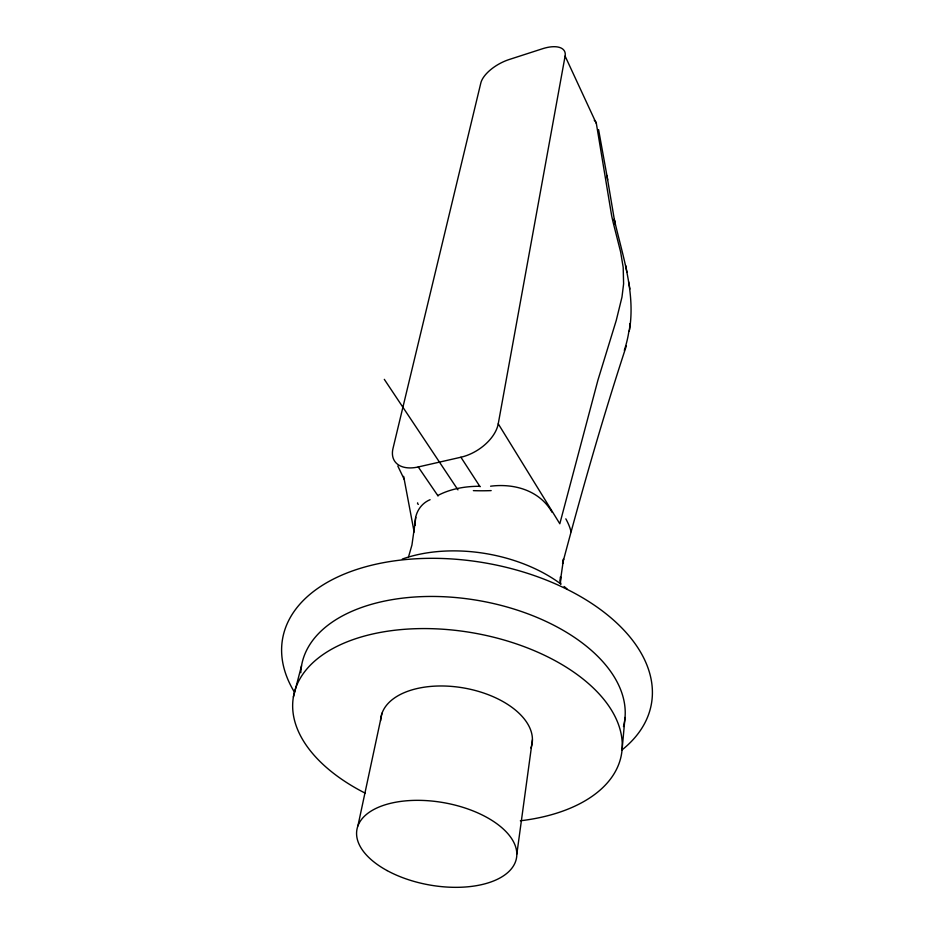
<?xml version="1.0" encoding="UTF-8"?>
<svg xmlns="http://www.w3.org/2000/svg" width="934" height="934" viewBox="0 0 934 934"><rect width="100%" height="100%" fill="white"/><g stroke="black" fill="none" stroke-linecap="round" stroke-linejoin="round"><path stroke-width="1.4" d="M415.198 525.282C414.159 514.482 419.95 503.881 430.095 499.702M629.901 323.561L629.621 327.682M622.079 749.71L625.021 717.475M629.493 329.889C635.599 292.214 622.429 255.426 614.222 219.175L615.202 224.685L606.902 175.44M629.574 328.138L629.259 330.928M415.828 517.413L411.941 545.024L408.555 556.792M516.841 854.05L532.415 739.786M418.245 466.953L460.906 457.228A35.784 21.692 -32.7 0 0 498.242 423.803L565.105 56.075A28.218 13.286 -28 0 0 542.561 48.731L509.217 59.507A27.938 13.099 -28.6 0 0 480.823 82.998L393.004 448.437A35.445 21.213 -33.7 0 0 418.245 466.953L438.058 495.966M357.92 825.878L382.018 713.191M293.393 696.997L301.53 665.767M626.34 345.884C602.769 417.696 582.01 490.513 562.572 563.576L563.552 558.894L560.283 581.555L560.528 576.78L560.54 583.808M490.583 486.205C514.167 483.193 539.7 490.385 552.111 512.346M384.306 379.344L457.952 489.871M460.906 457.228L480.064 486.742M498.242 423.803L559.816 523.764L597.912 380.196L616.242 320.455L621.974 297.094L623.608 283.866L623.188 267.334L620.596 251.818L614.093 226.191A1201.591 563.506 -10.2 0 1 611.607 215.462L596.359 123.51L565.105 56.075M397.802 466.008L404.294 479.469M414.147 532.053L403.651 476.363M598.577 129.628L607.695 179.83M625.71 265.454L626.947 272.378M628.605 281.753L629.913 289.05M628.956 330.881A109.768 102.273 88.2 0 1 624.309 350.367M380.593 720.803A76.716 43.197 10 0 1 464.583 688.113A76.716 43.197 10 0 1 530.932 748.041M365.066 793.094A166.532 93.949 10 0 1 341.47 644.238A166.532 93.949 10 0 1 594.76 689.397A166.532 93.949 10 0 1 520.343 820.788M300.806 672.678A163.894 94.661 10 0 1 476.83 600.247A163.894 94.661 10 0 1 623.48 726.57M294.514 692.257A187.267 109.873 10 0 1 485.96 563.074A187.267 109.873 10 0 1 621.962 749.955M402.321 559.057A121.467 73.693 10 0 1 561.042 584.135M564.089 586.482A121.467 73.693 10 0 1 567.02 588.887M594.246 120.264A18.166 9.212 -27.6 0 1 596.359 123.51M565.829 518.837A58.48 18.89 44.3 0 1 570.989 531.75M418.374 504.36A54.429 7.46 -20.7 0 1 417.626 502.831M437.766 495.534A76.39 49.28 10 0 1 479.784 486.299M491.179 490.607A53.868 11.045 -1.9 0 1 473.363 490.642M387.085 870.57A81.048 41.761 10.1 0 0 516.012 860.121A81.048 41.761 10.1 0 0 407.002 800.753A81.048 41.761 10.1 0 0 387.085 870.57"/></g></svg>
